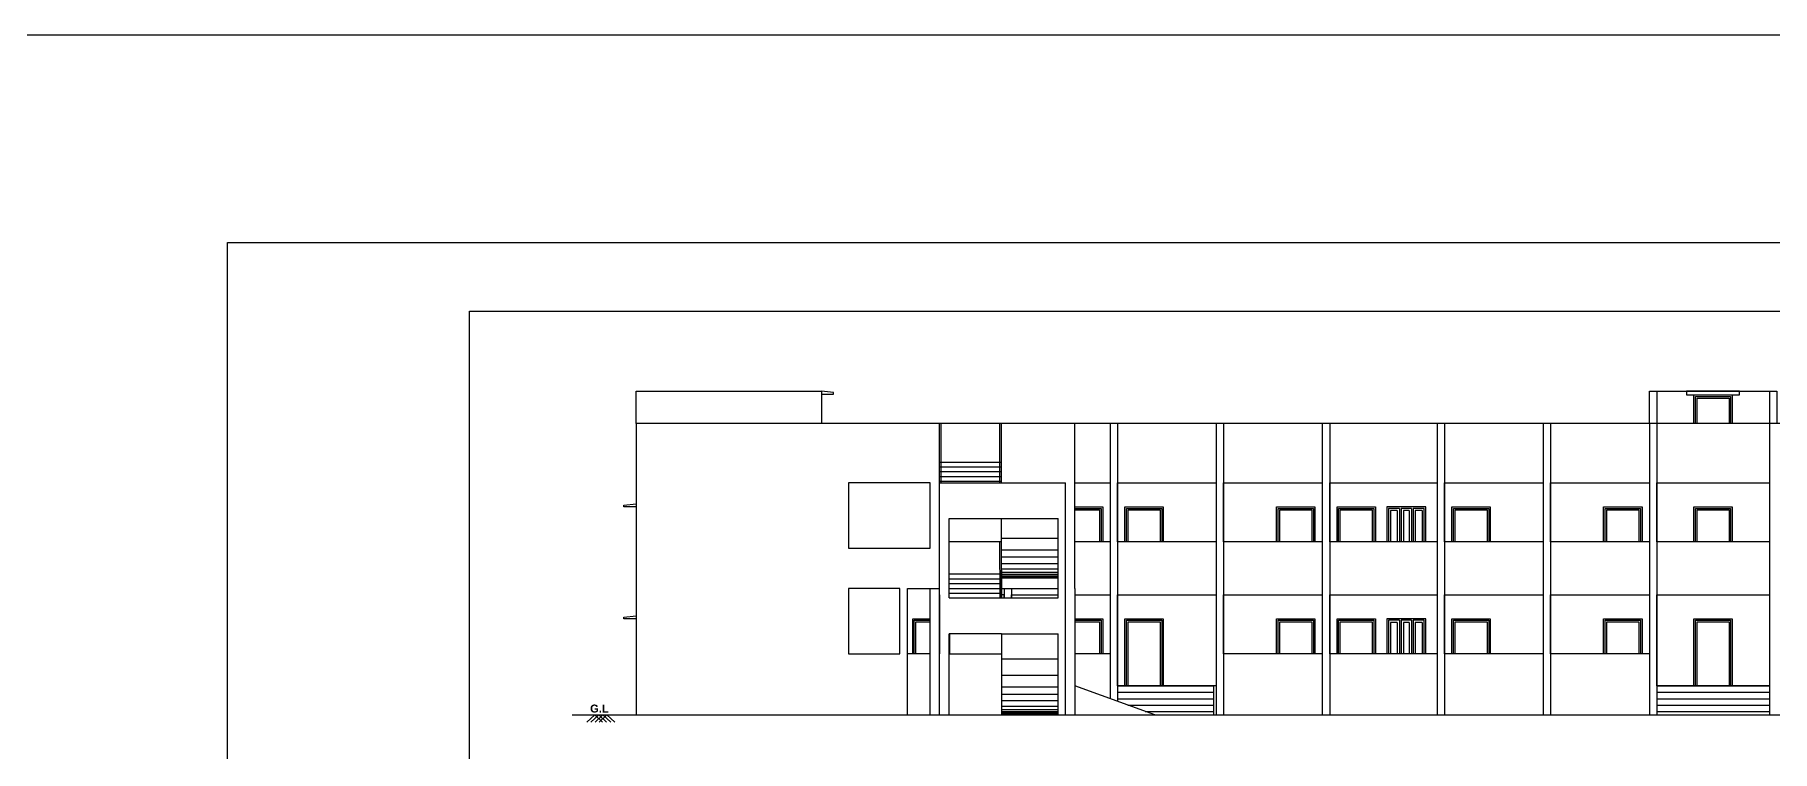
# Model space of a CAD drawing. Header units: metres. Extents: x 0 to 602, y 0 to 196.
# Drawn here: x 289.5 to 343.8, y 173.9 to 196.3 of the extents above; entities that cross this region are included whole.
import ezdxf

# ---------------------------------------------------------------- set-up
doc = ezdxf.new("R2010")
doc.units = ezdxf.units.M
doc.header["$MEASUREMENT"] = 0
doc.styles.add('Ar Bold', font='arialbd.ttf')

msp = doc.modelspace()

# ---------------------------------------------------------------- linework, layer by layer
at = {"color": 3, "linetype": 'Continuous'}
for p, q in [((314.429, 185.115), (314.049, 185.159)), ((314.049, 185.065), (314.429, 185.065)), ((314.429, 185.065), (314.429, 185.115)), ((317.744, 182.29), (317.744, 184.139)), ((319.674, 182.29), (319.674, 184.139)), ((317.744, 182.29), (321.674, 182.29)), ((321.674, 175.029), (321.674, 182.29)), ((307.879, 181.589), (308.259, 181.632)), ((307.879, 181.539), (307.879, 181.589)), ((308.259, 181.539), (307.879, 181.539)), ((318.044, 178.689), (318.044, 181.17)), ((318.044, 181.17), (321.444, 181.17)), ((319.674, 181.17), (321.444, 181.17)), ((321.444, 178.689), (321.444, 181.17)), ((318.044, 178.689), (319.674, 178.689)), ((319.674, 178.979), (321.444, 178.979)), ((321.974, 178.979), (321.974, 175.029)), ((307.879, 178.089), (308.259, 178.132)), ((307.879, 178.039), (307.879, 178.089)), ((308.259, 178.039), (307.879, 178.039)), ((318.044, 175.029), (318.044, 177.569)), ((319.674, 177.569), (318.044, 177.569)), ((321.444, 175.029), (321.444, 177.569))]:
    msp.add_line(p, q, dxfattribs=at)
at = {"color": 115, "linetype": 'Continuous'}
for p, q in [((340.154, 185.159), (340.154, 184.139)), ((343.674, 185.159), (343.674, 184.139)), ((319.759, 178.79), (319.674, 178.79)), ((319.759, 178.979), (319.759, 178.689)), ((319.759, 178.689), (319.759, 178.79)), ((319.989, 178.979), (319.989, 178.689))]:
    msp.add_line(p, q, dxfattribs=at)
at = {"color": 4, "linetype": 'Continuous'}
for p, q in [((317.794, 182.29), (317.794, 184.139)), ((319.624, 182.29), (319.624, 184.139)), ((317.744, 182.939), (319.674, 182.939)), ((317.744, 182.789), (319.674, 182.789)), ((317.744, 182.639), (319.674, 182.639)), ((317.744, 182.489), (319.674, 182.489)), ((317.744, 182.339), (319.674, 182.339)), ((319.674, 178.689), (319.674, 181.17)), ((319.674, 180.439), (318.044, 180.439)), ((319.619, 180.438), (319.624, 178.688)), ((319.669, 180.439), (319.674, 178.689)), ((318.044, 179.439), (319.674, 179.439)), ((318.044, 179.289), (319.674, 179.289)), ((319.674, 179.319), (321.444, 179.319)), ((318.044, 179.139), (319.674, 179.139)), ((318.044, 178.989), (319.674, 178.989)), ((318.044, 178.839), (319.674, 178.839))]:
    msp.add_line(p, q, dxfattribs=at)
at = {"color": 6, "linetype": 'Continuous'}
for p, q in [((323.074, 184.139), (323.074, 175.538)), ((323.304, 184.139), (323.304, 175.454)), ((326.389, 184.139), (326.389, 175.029)), ((326.619, 184.139), (326.619, 175.029)), ((329.704, 184.139), (329.704, 175.029)), ((329.934, 184.139), (329.934, 175.029)), ((333.294, 184.139), (333.294, 175.029)), ((333.524, 184.139), (333.524, 175.029)), ((336.609, 184.139), (336.609, 175.029)), ((336.839, 184.139), (336.839, 175.029)), ((339.924, 184.139), (339.924, 175.029)), ((340.154, 184.139), (340.154, 175.029)), ((343.674, 184.139), (343.674, 175.029))]:
    msp.add_line(p, q, dxfattribs=at)
for p, q in [((331.769, 181.489), (331.769, 180.439)), ((332.117, 181.489), (331.769, 181.489)), ((332.117, 181.489), (332.117, 180.439)), ((332.49, 181.489), (332.167, 181.489)), ((332.167, 181.489), (332.167, 180.439)), ((332.49, 181.489), (332.49, 180.439)), ((332.889, 181.489), (332.54, 181.489)), ((332.54, 181.489), (332.54, 180.439)), ((332.889, 180.439), (332.889, 181.489)), ((331.769, 177.989), (331.769, 176.939)), ((332.117, 177.989), (331.769, 177.989)), ((332.117, 177.989), (332.117, 176.939)), ((332.49, 177.989), (332.167, 177.989)), ((332.167, 177.989), (332.167, 176.939)), ((332.49, 177.989), (332.49, 176.939)), ((332.889, 177.989), (332.54, 177.989)), ((332.54, 177.989), (332.54, 176.939)), ((332.889, 176.939), (332.889, 177.989))]:
    msp.add_line(p, q)
at = {"color": 6}
for p, q in [((331.839, 181.419), (331.839, 180.439)), ((332.047, 181.419), (331.839, 181.419)), ((332.047, 181.419), (332.047, 180.439)), ((332.42, 181.419), (332.237, 181.419)), ((332.237, 181.419), (332.237, 180.439)), ((332.42, 181.419), (332.42, 180.439)), ((332.819, 181.419), (332.61, 181.419)), ((332.61, 181.419), (332.61, 180.439)), ((332.819, 181.419), (332.819, 180.439)), ((331.839, 177.919), (331.839, 176.939)), ((332.047, 177.919), (331.839, 177.919)), ((332.047, 177.919), (332.047, 176.939)), ((332.42, 177.919), (332.237, 177.919)), ((332.237, 177.919), (332.237, 176.939)), ((332.42, 177.919), (332.42, 176.939)), ((332.819, 177.919), (332.61, 177.919)), ((332.61, 177.919), (332.61, 176.939)), ((332.819, 177.919), (332.819, 176.939))]:
    msp.add_line(p, q, dxfattribs=at)
at = {"color": 2, "linetype": 'Continuous'}
for p, q in [((317.444, 175.029), (317.444, 178.979)), ((317.744, 175.029), (317.744, 178.979)), ((317.744, 178.79), (317.744, 176.939)), ((317.444, 176.939), (316.744, 176.939)), ((318.044, 176.939), (319.674, 176.939))]:
    msp.add_line(p, q, dxfattribs=at)
at = {"linetype": 'Continuous'}
for p, q in [((324.474, 175.029), (321.974, 175.939)), ((323.304, 175.939), (326.304, 175.939)), ((323.304, 175.939), (323.304, 175.454)), ((326.304, 175.939), (326.304, 175.029)), ((340.154, 175.939), (343.674, 175.939)), ((323.304, 175.739), (326.304, 175.739)), ((323.304, 175.539), (326.304, 175.539)), ((340.154, 175.739), (343.674, 175.739)), ((340.154, 175.539), (343.674, 175.539)), ((323.622, 175.339), (326.304, 175.339)), ((324.172, 175.139), (326.304, 175.139)), ((340.154, 175.339), (343.674, 175.339)), ((340.154, 175.139), (343.674, 175.139))]:
    msp.add_line(p, q, dxfattribs=at)
at = {"color": 5, "linetype": 'Continuous'}
msp.add_line((306.259, 175.029), (369.024, 175.029), dxfattribs=at)
at = {"color": 30}
for p, q in [((306.966, 175.029), (306.722, 174.809)), ((307.094, 175.029), (306.849, 174.809)), ((306.966, 175.029), (307.211, 174.809)), ((307.22, 175.029), (306.976, 174.809)), ((307.094, 175.029), (307.338, 174.809)), ((307.348, 175.029), (307.104, 174.809)), ((307.22, 175.029), (307.465, 174.809)), ((307.348, 175.029), (307.592, 174.809))]:
    msp.add_line(p, q, dxfattribs=at)
at = {"linetype": 'Continuous', "lineweight": 30}
for points in [[(0, 196.3), (482.573, 196.3), (482.573, 0), (0, 0)], [(295.487, 189.801), (471.273, 189.801), (471.273, 15.108), (295.487, 15.108)]]:
    msp.add_lwpolyline(points, close=True, dxfattribs=at)
at = {"color": 5, "linetype": 'Continuous'}
msp.add_lwpolyline([(303.052, 187.656), (394.684, 187.656), (394.684, 140.365), (303.052, 140.365)], close=True, dxfattribs=at)
at = {"color": 3, "linetype": 'Continuous'}
for points in [[(308.259, 184.139), (308.259, 185.159), (314.049, 185.159), (314.049, 184.139)], [(339.924, 184.139), (339.924, 185.159), (343.904, 185.159), (343.904, 184.139)], [(321.974, 178.979), (321.974, 184.139)], [(318.044, 178.689), (319.674, 178.689), (321.444, 178.689)], [(319.674, 177.569), (321.444, 177.569)], [(319.674, 177.569), (319.674, 175.029)]]:
    msp.add_lwpolyline(points, dxfattribs=at)
for points in [[(342.744, 185.159), (341.084, 185.159), (341.084, 185.039), (342.744, 185.039)], [(317.444, 182.29), (314.894, 182.29), (314.894, 180.25), (317.444, 180.25)], [(316.498, 178.979), (314.894, 178.979), (314.894, 176.939), (316.498, 176.939)]]:
    msp.add_lwpolyline(points, close=True, dxfattribs=at)
at = {"color": 40, "linetype": 'Continuous'}
for points in [[(341.314, 184.139), (341.314, 185.039), (342.514, 185.039), (342.514, 184.139)], [(321.974, 181.539), (322.844, 181.539), (322.844, 180.439)], [(323.534, 180.439), (323.534, 181.539), (324.734, 181.539), (324.734, 180.439)], [(328.274, 180.439), (328.274, 181.539), (329.474, 181.539), (329.474, 180.439)], [(330.164, 180.439), (330.164, 181.539), (331.364, 181.539), (331.364, 180.439)], [(333.754, 180.439), (333.754, 181.539), (334.954, 181.539), (334.954, 180.439)], [(338.494, 180.439), (338.494, 181.539), (339.694, 181.539), (339.694, 180.439)], [(341.314, 180.439), (341.314, 181.539), (342.514, 181.539), (342.514, 180.439)], [(316.904, 176.939), (316.904, 178.039), (317.444, 178.039)], [(321.974, 178.039), (322.844, 178.039), (322.844, 176.939)], [(323.534, 175.939), (323.534, 178.039), (324.734, 178.039), (324.734, 175.939)], [(328.274, 176.939), (328.274, 178.039), (329.474, 178.039), (329.474, 176.939)], [(330.164, 176.939), (330.164, 178.039), (331.364, 178.039), (331.364, 176.939)], [(333.754, 176.939), (333.754, 178.039), (334.954, 178.039), (334.954, 176.939)], [(338.494, 176.939), (338.494, 178.039), (339.694, 178.039), (339.694, 176.939)], [(341.314, 175.939), (341.314, 178.039), (342.514, 178.039), (342.514, 175.939)]]:
    msp.add_lwpolyline(points, dxfattribs=at)
at = {"linetype": 'Continuous'}
for points in [[(341.364, 184.139), (341.364, 184.989), (342.464, 184.989), (342.464, 184.139)], [(321.974, 181.489), (322.794, 181.489), (322.794, 180.439)], [(323.584, 180.439), (323.584, 181.489), (324.684, 181.489), (324.684, 180.439)], [(328.324, 180.439), (328.324, 181.489), (329.424, 181.489), (329.424, 180.439)], [(330.214, 180.439), (330.214, 181.489), (331.314, 181.489), (331.314, 180.439)], [(333.804, 180.439), (333.804, 181.489), (334.904, 181.489), (334.904, 180.439)], [(338.544, 180.439), (338.544, 181.489), (339.644, 181.489), (339.644, 180.439)], [(341.364, 180.439), (341.364, 181.489), (342.464, 181.489), (342.464, 180.439)], [(316.954, 176.939), (316.954, 177.989), (317.444, 177.989)], [(318.054, 177.569), (318.054, 176.939)], [(321.974, 177.989), (322.794, 177.989), (322.794, 176.939)], [(323.584, 175.939), (323.584, 177.989), (324.684, 177.989), (324.684, 175.939)], [(328.324, 176.939), (328.324, 177.989), (329.424, 177.989), (329.424, 176.939)], [(330.214, 176.939), (330.214, 177.989), (331.314, 177.989), (331.314, 176.939)], [(333.804, 176.939), (333.804, 177.989), (334.904, 177.989), (334.904, 176.939)], [(338.544, 176.939), (338.544, 177.989), (339.644, 177.989), (339.644, 176.939)], [(341.364, 175.939), (341.364, 177.989), (342.464, 177.989), (342.464, 175.939)]]:
    msp.add_lwpolyline(points, dxfattribs=at)
at = {"color": 6, "linetype": 'Continuous'}
for points in [[(341.414, 184.139), (341.414, 184.939), (342.414, 184.939), (342.414, 184.139)], [(321.974, 181.439), (322.744, 181.439), (322.744, 180.439)], [(323.634, 180.439), (323.634, 181.439), (324.634, 181.439), (324.634, 180.439)], [(328.374, 180.439), (328.374, 181.439), (329.374, 181.439), (329.374, 180.439)], [(330.264, 180.439), (330.264, 181.439), (331.264, 181.439), (331.264, 180.439)], [(333.854, 180.439), (333.854, 181.439), (334.854, 181.439), (334.854, 180.439)], [(338.594, 180.439), (338.594, 181.439), (339.594, 181.439), (339.594, 180.439)], [(341.414, 180.439), (341.414, 181.439), (342.414, 181.439), (342.414, 180.439)], [(317.004, 176.939), (317.004, 177.939), (317.444, 177.939)], [(321.974, 177.939), (322.744, 177.939), (322.744, 176.939)], [(323.634, 175.939), (323.634, 177.939), (324.634, 177.939), (324.634, 175.939)], [(328.374, 176.939), (328.374, 177.939), (329.374, 177.939), (329.374, 176.939)], [(330.264, 176.939), (330.264, 177.939), (331.264, 177.939), (331.264, 176.939)], [(333.854, 176.939), (333.854, 177.939), (334.854, 177.939), (334.854, 176.939)], [(338.594, 176.939), (338.594, 177.939), (339.594, 177.939), (339.594, 176.939)], [(341.414, 175.939), (341.414, 177.939), (342.414, 177.939), (342.414, 175.939)]]:
    msp.add_lwpolyline(points, dxfattribs=at)
at = {"color": 1, "linetype": 'Continuous'}
for points in [[(356.334, 184.139), (308.259, 184.139), (308.259, 175.029)], [(316.744, 175.029), (316.744, 178.979), (317.744, 178.979), (317.744, 184.139)]]:
    msp.add_lwpolyline(points, dxfattribs=at)
at = {"color": 2, "linetype": 'Continuous'}
for points in [[(321.974, 182.29), (323.074, 182.29), (323.074, 180.439), (321.974, 180.439)], [(321.974, 178.79), (323.074, 178.79), (323.074, 176.939), (321.974, 176.939)]]:
    msp.add_lwpolyline(points, dxfattribs=at)
for points in [[(323.304, 182.29), (326.389, 182.29), (326.389, 180.439), (323.304, 180.439)], [(326.619, 182.29), (329.704, 182.29), (329.704, 180.439), (326.619, 180.439)], [(329.934, 182.29), (333.294, 182.29), (333.294, 180.439), (329.934, 180.439)], [(333.524, 182.29), (336.609, 182.29), (336.609, 180.439), (333.524, 180.439)], [(336.839, 182.29), (339.924, 182.29), (339.924, 180.439), (336.839, 180.439)], [(340.154, 182.29), (343.674, 182.29), (343.674, 180.439), (340.154, 180.439)], [(323.304, 178.79), (326.389, 178.79), (326.389, 175.939), (323.304, 175.939)], [(326.619, 178.79), (329.704, 178.79), (329.704, 176.939), (326.619, 176.939)], [(329.934, 178.79), (333.294, 178.79), (333.294, 176.939), (329.934, 176.939)], [(333.524, 178.79), (336.609, 178.79), (336.609, 176.939), (333.524, 176.939)], [(336.839, 178.79), (339.924, 178.79), (339.924, 176.939), (336.839, 176.939)], [(340.154, 178.79), (343.674, 178.79), (343.674, 175.939), (340.154, 175.939)]]:
    msp.add_lwpolyline(points, close=True, dxfattribs=at)
at = {"color": 30}
for points in [[(332.939, 180.439), (332.939, 181.539), (331.719, 181.539), (331.719, 180.439)], [(332.939, 176.939), (332.939, 178.039), (331.719, 178.039), (331.719, 176.939)]]:
    msp.add_lwpolyline(points, dxfattribs=at)
at = {"color": 8, "linetype": 'Continuous'}
for points in [[(319.674, 180.56), (321.444, 180.56)], [(319.674, 180.195), (321.444, 180.195)], [(319.674, 179.971), (321.444, 179.971)], [(319.674, 179.767), (321.444, 179.767)], [(319.674, 179.598), (321.444, 179.598)], [(319.674, 179.493), (321.444, 179.493)], [(319.674, 179.427), (321.444, 179.427)], [(319.674, 179.384), (321.444, 179.384)], [(319.674, 179.345), (321.444, 179.345)], [(319.674, 176.787), (321.444, 176.787)], [(319.674, 176.27), (321.444, 176.27)], [(319.674, 175.905), (321.444, 175.905)], [(319.674, 175.681), (321.444, 175.681)], [(319.674, 175.477), (321.444, 175.477)], [(319.674, 175.308), (321.444, 175.308)], [(319.674, 175.203), (321.444, 175.203)], [(319.674, 175.137), (321.444, 175.137)], [(319.674, 175.094), (321.444, 175.094)], [(319.674, 175.055), (321.444, 175.055)]]:
    msp.add_lwpolyline(points, dxfattribs=at)
at = {"color": 115, "linetype": 'Continuous'}
msp.add_lwpolyline([(319.989, 178.689), (319.989, 178.79), (321.444, 178.79)], dxfattribs=at)
at = {"color": 4, "linetype": 'Continuous'}
msp.add_lwpolyline([(319.674, 175.029), (321.444, 175.029)], dxfattribs=at)
msp.add_lwpolyline([(319.674, 175.029), (321.444, 175.029)], dxfattribs=at)

# ---------------------------------------------------------------- texts
at = {"style": 'Ar Bold'}
msp.add_text('G.L', height=0.25, dxfattribs=at).set_placement((306.822, 175.105))

doc.saveas('drawing.dxf')
